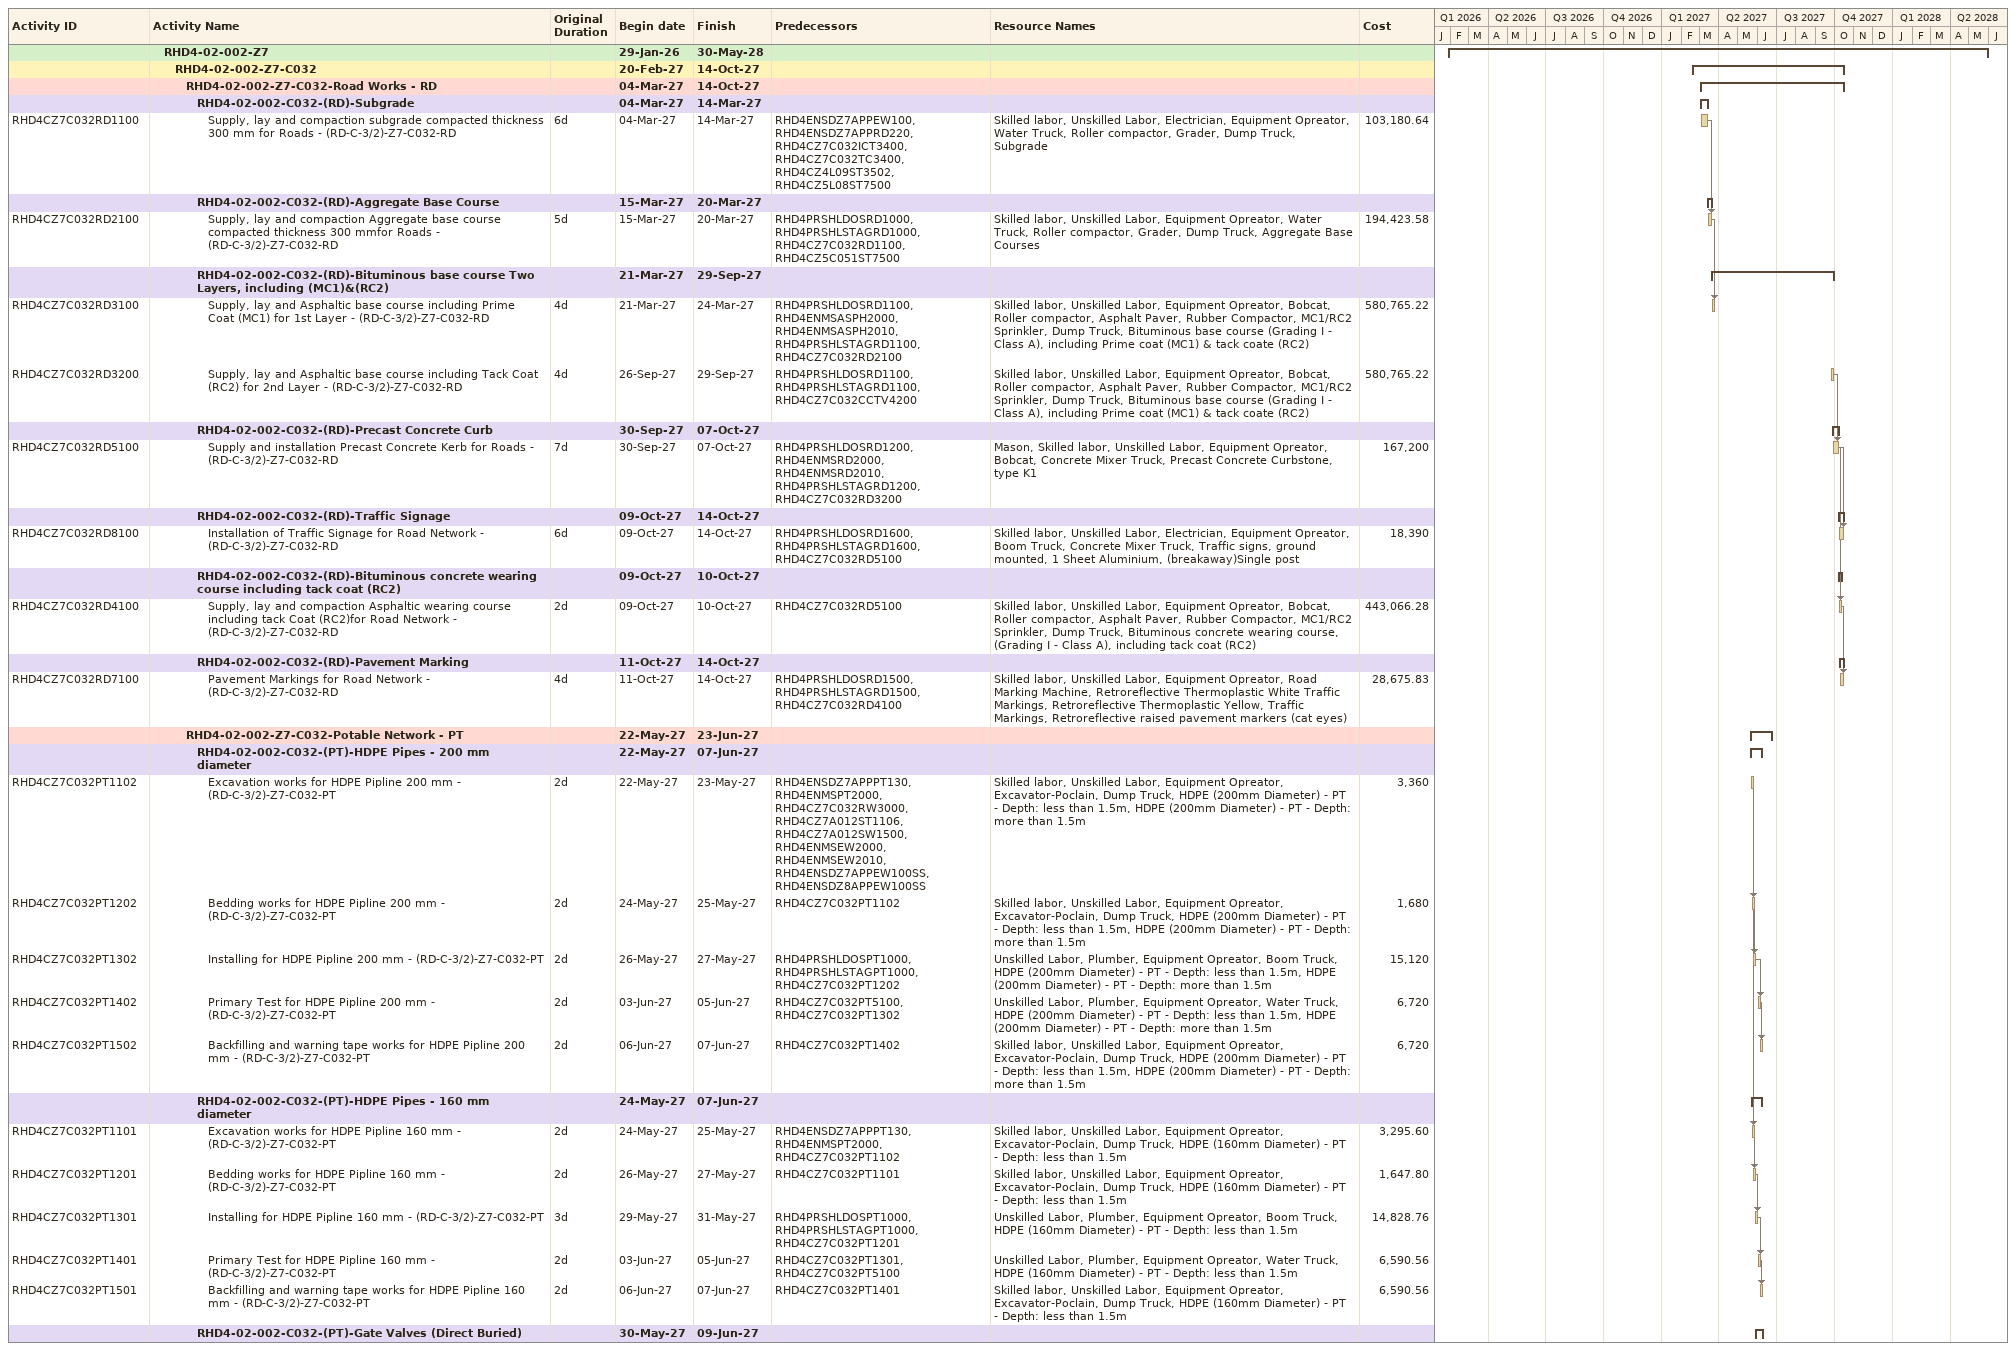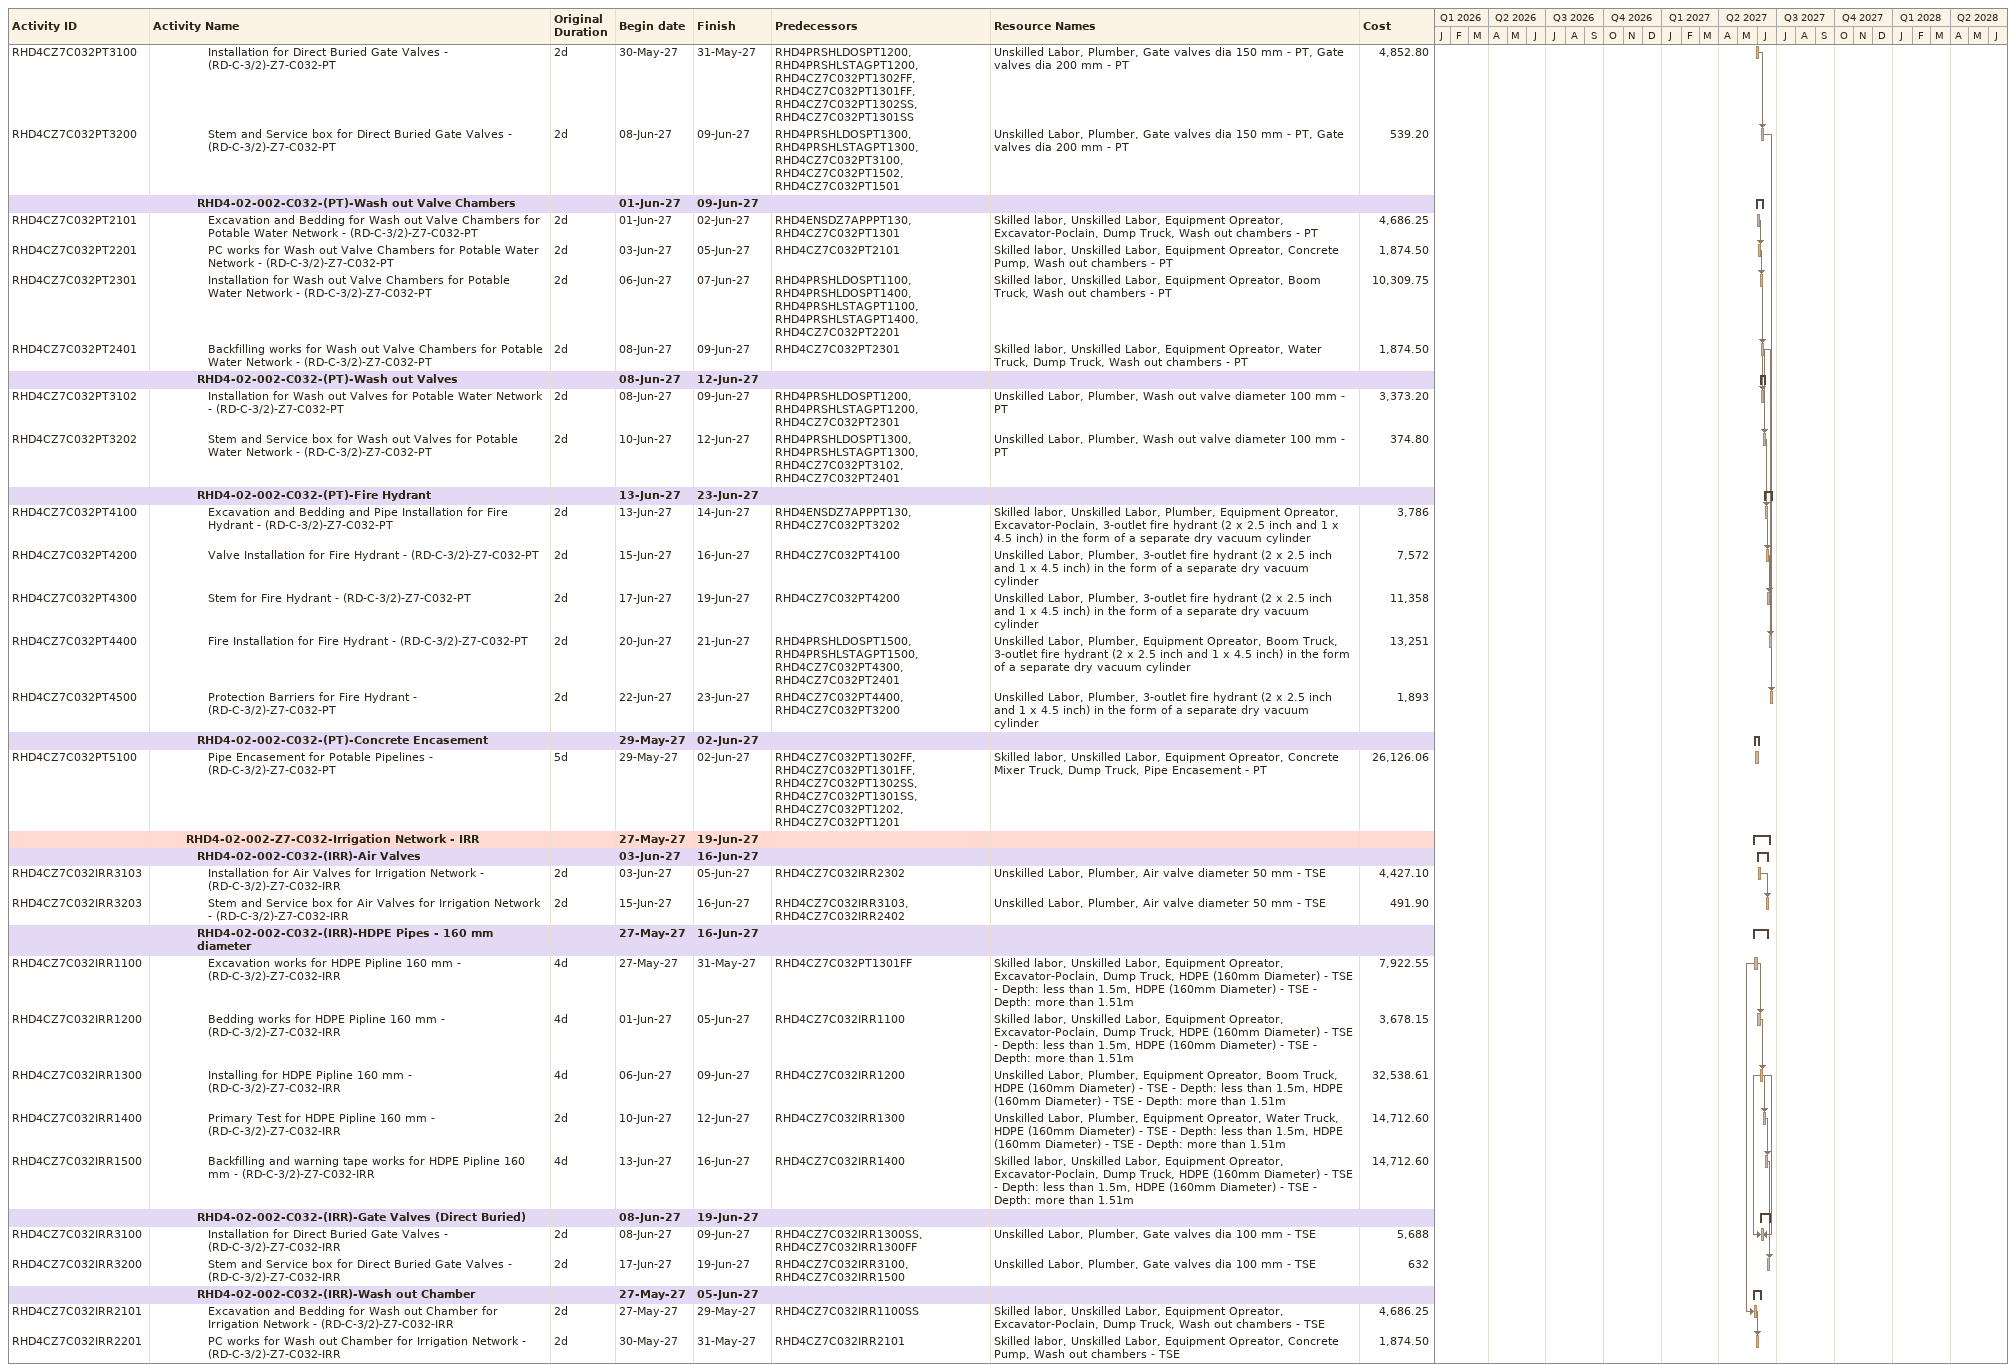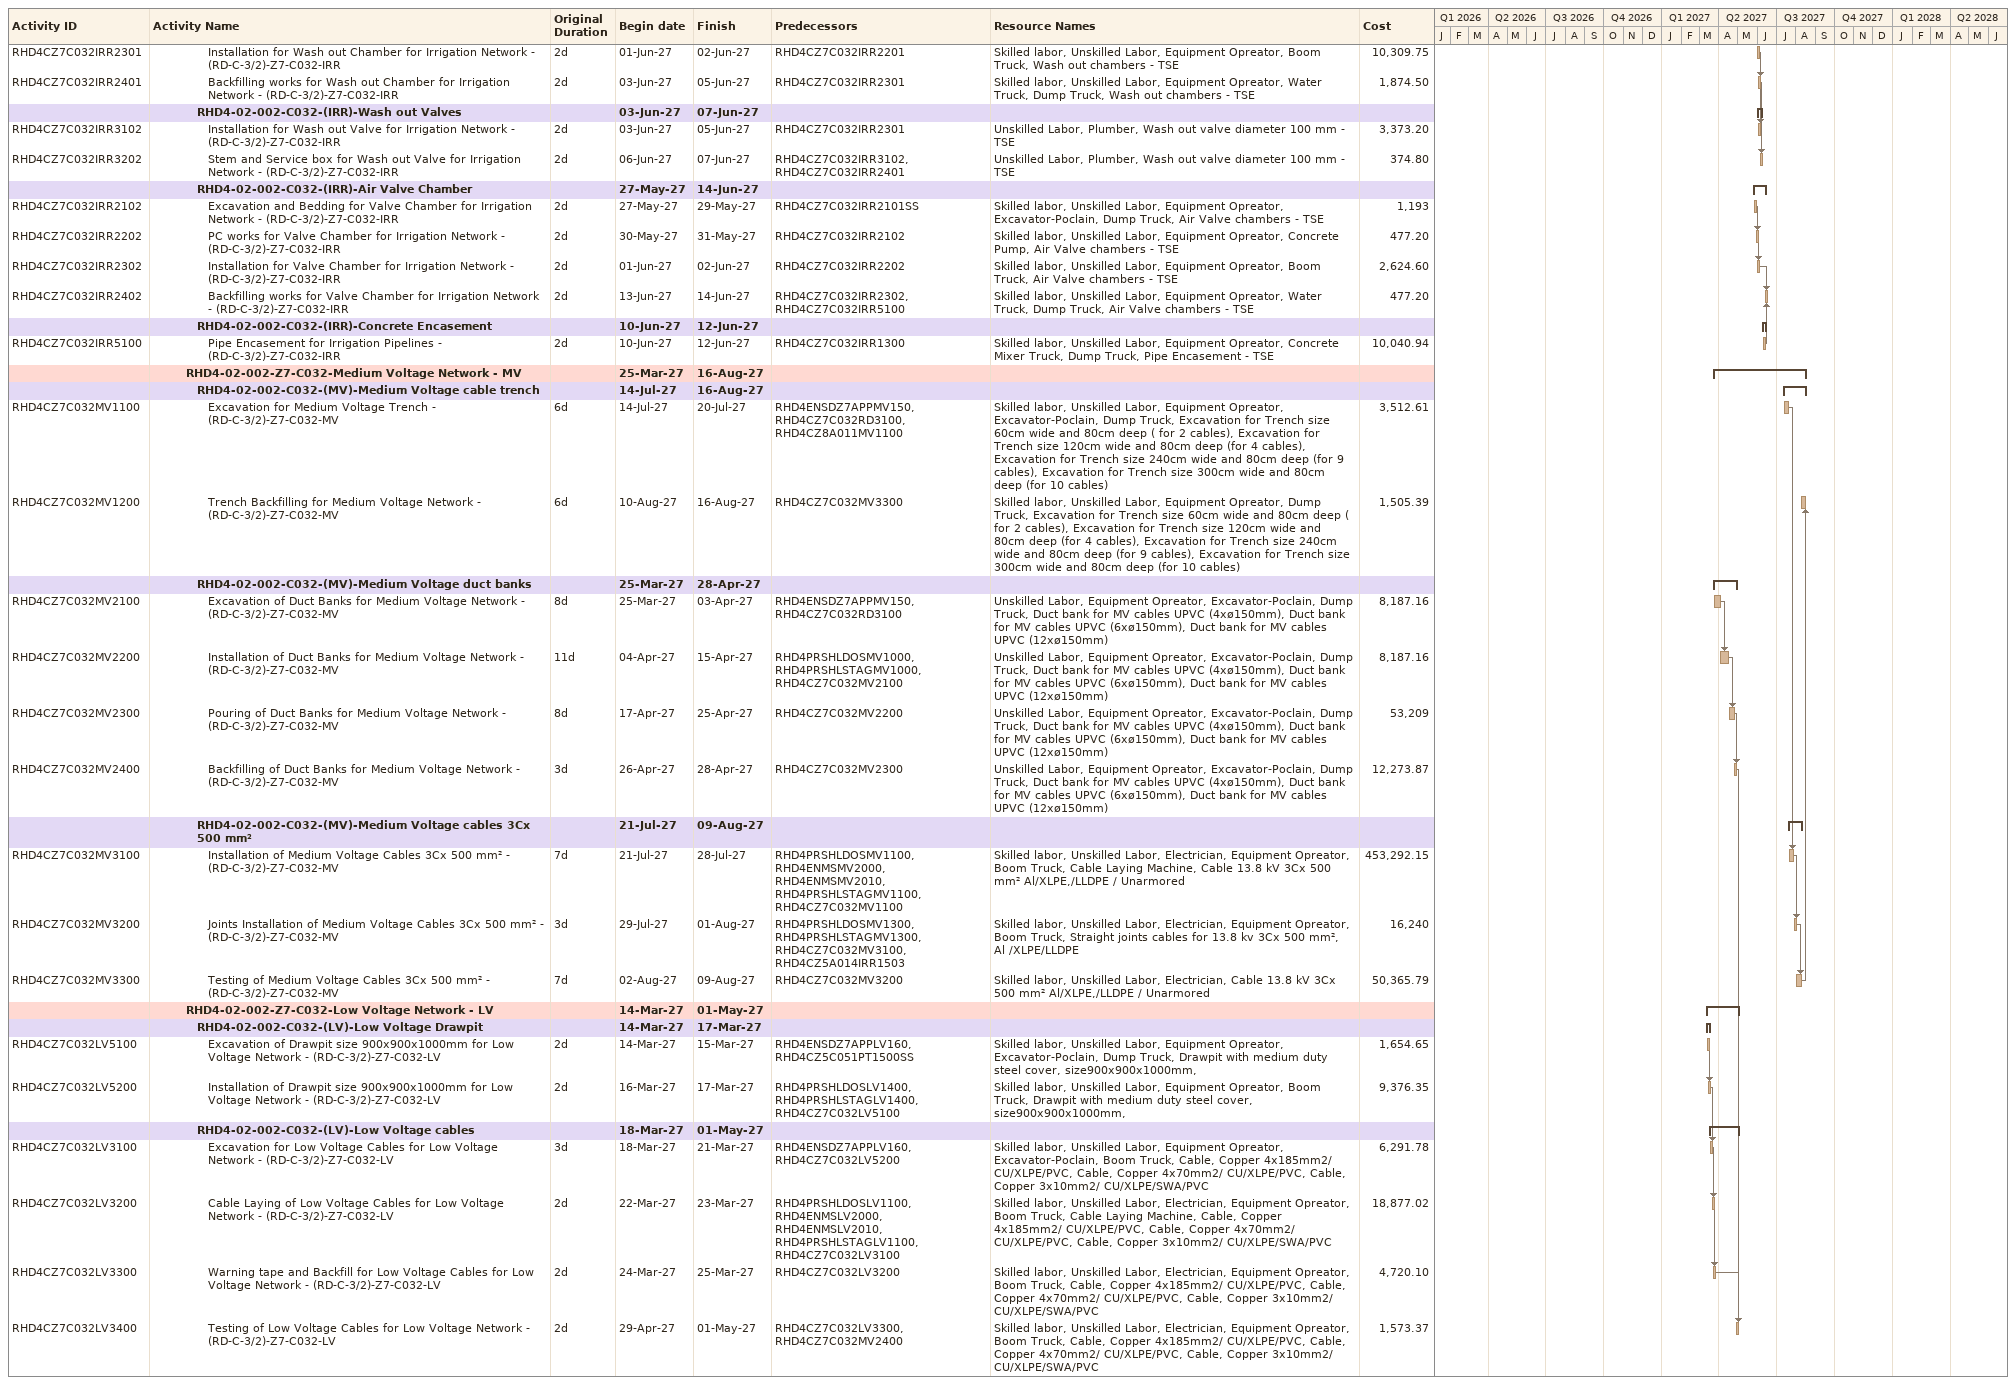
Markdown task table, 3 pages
| ID | Level | Task | Original duration | Start | Finish | Predecessors | Resources | Cost |
|---|---|---|---|---|---|---|---|---|
|  | 2 | **RHD4-02-002-Z7** |  | 2026-01-29 | 2028-05-30 |  |  |  |
|  | 3 | **RHD4-02-002-Z7-C032** |  | 2027-02-20 | 2027-10-14 |  |  |  |
|  | 4 | **RHD4-02-002-Z7-C032-Road Works - RD** |  | 2027-03-04 | 2027-10-14 |  |  |  |
|  | 5 | **RHD4-02-002-C032-(RD)-Subgrade** |  | 2027-03-04 | 2027-03-14 |  |  |  |
| RHD4CZ7C032RD1100 | 6 | Supply, lay and compaction subgrade compacted thickness 300 mm for Roads - (RD-C-3/2)-Z7-C032-RD | 6d | 2027-03-04 | 2027-03-14 | RHD4ENSDZ7APPEW100, RHD4ENSDZ7APPRD220, RHD4CZ7C032ICT3400, RHD4CZ7C032TC3400, RHD4CZ4L09ST3502, RHD4CZ5L08ST7500 | Skilled labor, Unskilled Labor, Electrician, Equipment Opreator, Water Truck, Roller compactor, Grader, Dump Truck, Subgrade | 103180.64 |
|  | 5 | **RHD4-02-002-C032-(RD)-Aggregate Base Course** |  | 2027-03-15 | 2027-03-20 |  |  |  |
| RHD4CZ7C032RD2100 | 6 | Supply, lay and compaction Aggregate base course compacted thickness 300 mmfor Roads - (RD-C-3/2)-Z7-C032-RD | 5d | 2027-03-15 | 2027-03-20 | RHD4PRSHLDOSRD1000, RHD4PRSHLSTAGRD1000, RHD4CZ7C032RD1100, RHD4CZ5C051ST7500 | Skilled labor, Unskilled Labor, Equipment Opreator, Water Truck, Roller compactor, Grader, Dump Truck, Aggregate Base Courses | 194423.58 |
|  | 5 | **RHD4-02-002-C032-(RD)-Bituminous base course Two Layers, including (MC1)&(RC2)** |  | 2027-03-21 | 2027-09-29 |  |  |  |
| RHD4CZ7C032RD3100 | 6 | Supply, lay and Asphaltic base course including Prime Coat (MC1) for 1st Layer - (RD-C-3/2)-Z7-C032-RD | 4d | 2027-03-21 | 2027-03-24 | RHD4PRSHLDOSRD1100, RHD4ENMSASPH2000, RHD4ENMSASPH2010, RHD4PRSHLSTAGRD1100, RHD4CZ7C032RD2100 | Skilled labor, Unskilled Labor, Equipment Opreator, Bobcat, Roller compactor, Asphalt Paver, Rubber Compactor, MC1/RC2 Sprinkler, Dump Truck, Bituminous base course (Grading I - Class A), including Prime coat (MC1) & tack coate (RC2) | 580765.22 |
| RHD4CZ7C032RD3200 | 6 | Supply, lay and Asphaltic base course including Tack Coat (RC2) for 2nd Layer - (RD-C-3/2)-Z7-C032-RD | 4d | 2027-09-26 | 2027-09-29 | RHD4PRSHLDOSRD1100, RHD4PRSHLSTAGRD1100, RHD4CZ7C032CCTV4200 | Skilled labor, Unskilled Labor, Equipment Opreator, Bobcat, Roller compactor, Asphalt Paver, Rubber Compactor, MC1/RC2 Sprinkler, Dump Truck, Bituminous base course (Grading I - Class A), including Prime coat (MC1) & tack coate (RC2) | 580765.22 |
|  | 5 | **RHD4-02-002-C032-(RD)-Precast Concrete Curb** |  | 2027-09-30 | 2027-10-07 |  |  |  |
| RHD4CZ7C032RD5100 | 6 | Supply and installation Precast Concrete Kerb for Roads - (RD-C-3/2)-Z7-C032-RD | 7d | 2027-09-30 | 2027-10-07 | RHD4PRSHLDOSRD1200, RHD4ENMSRD2000, RHD4ENMSRD2010, RHD4PRSHLSTAGRD1200, RHD4CZ7C032RD3200 | Mason, Skilled labor, Unskilled Labor, Equipment Opreator, Bobcat, Concrete Mixer Truck, Precast Concrete Curbstone, type K1 | 167200 |
|  | 5 | **RHD4-02-002-C032-(RD)-Traffic Signage** |  | 2027-10-09 | 2027-10-14 |  |  |  |
| RHD4CZ7C032RD8100 | 6 | Installation of Traffic Signage for Road Network - (RD-C-3/2)-Z7-C032-RD | 6d | 2027-10-09 | 2027-10-14 | RHD4PRSHLDOSRD1600, RHD4PRSHLSTAGRD1600, RHD4CZ7C032RD5100 | Skilled labor, Unskilled Labor, Electrician, Equipment Opreator, Boom Truck, Concrete Mixer Truck, Traffic signs, ground mounted, 1 Sheet Aluminium, (breakaway)Single post | 18390 |
|  | 5 | **RHD4-02-002-C032-(RD)-Bituminous concrete wearing course including tack coat (RC2)** |  | 2027-10-09 | 2027-10-10 |  |  |  |
| RHD4CZ7C032RD4100 | 6 | Supply, lay and compaction Asphaltic wearing course including tack Coat (RC2)for Road Network - (RD-C-3/2)-Z7-C032-RD | 2d | 2027-10-09 | 2027-10-10 | RHD4CZ7C032RD5100 | Skilled labor, Unskilled Labor, Equipment Opreator, Bobcat, Roller compactor, Asphalt Paver, Rubber Compactor, MC1/RC2 Sprinkler, Dump Truck, Bituminous concrete wearing course, (Grading I - Class A), including tack coat (RC2) | 443066.28 |
|  | 5 | **RHD4-02-002-C032-(RD)-Pavement Marking** |  | 2027-10-11 | 2027-10-14 |  |  |  |
| RHD4CZ7C032RD7100 | 6 | Pavement Markings for Road Network - (RD-C-3/2)-Z7-C032-RD | 4d | 2027-10-11 | 2027-10-14 | RHD4PRSHLDOSRD1500, RHD4PRSHLSTAGRD1500, RHD4CZ7C032RD4100 | Skilled labor, Unskilled Labor, Equipment Opreator, Road Marking Machine, Retroreflective Thermoplastic White Traffic Markings, Retroreflective Thermoplastic Yellow, Traffic Markings, Retroreflective raised pavement markers (cat eyes) | 28675.83 |
|  | 4 | **RHD4-02-002-Z7-C032-Potable Network - PT** |  | 2027-05-22 | 2027-06-23 |  |  |  |
|  | 5 | **RHD4-02-002-C032-(PT)-HDPE Pipes - 200 mm diameter** |  | 2027-05-22 | 2027-06-07 |  |  |  |
| RHD4CZ7C032PT1102 | 6 | Excavation works for HDPE Pipline 200 mm - (RD-C-3/2)-Z7-C032-PT | 2d | 2027-05-22 | 2027-05-23 | RHD4ENSDZ7APPPT130, RHD4ENMSPT2000, RHD4CZ7C032RW3000, RHD4CZ7A012ST1106, RHD4CZ7A012SW1500, RHD4ENMSEW2000, RHD4ENMSEW2010, RHD4ENSDZ7APPEW100SS, RHD4ENSDZ8APPEW100SS | Skilled labor, Unskilled Labor, Equipment Opreator, Excavator-Poclain, Dump Truck, HDPE (200mm Diameter) - PT - Depth: less than 1.5m, HDPE (200mm Diameter) - PT - Depth: more than 1.5m | 3360 |
| RHD4CZ7C032PT1202 | 6 | Bedding works for HDPE Pipline 200 mm - (RD-C-3/2)-Z7-C032-PT | 2d | 2027-05-24 | 2027-05-25 | RHD4CZ7C032PT1102 | Skilled labor, Unskilled Labor, Equipment Opreator, Excavator-Poclain, Dump Truck, HDPE (200mm Diameter) - PT - Depth: less than 1.5m, HDPE (200mm Diameter) - PT - Depth: more than 1.5m | 1680 |
| RHD4CZ7C032PT1302 | 6 | Installing for HDPE Pipline 200 mm - (RD-C-3/2)-Z7-C032-PT | 2d | 2027-05-26 | 2027-05-27 | RHD4PRSHLDOSPT1000, RHD4PRSHLSTAGPT1000, RHD4CZ7C032PT1202 | Unskilled Labor, Plumber, Equipment Opreator, Boom Truck, HDPE (200mm Diameter) - PT - Depth: less than 1.5m, HDPE (200mm Diameter) - PT - Depth: more than 1.5m | 15120 |
| RHD4CZ7C032PT1402 | 6 | Primary Test for HDPE Pipline 200 mm - (RD-C-3/2)-Z7-C032-PT | 2d | 2027-06-03 | 2027-06-05 | RHD4CZ7C032PT5100, RHD4CZ7C032PT1302 | Unskilled Labor, Plumber, Equipment Opreator, Water Truck, HDPE (200mm Diameter) - PT - Depth: less than 1.5m, HDPE (200mm Diameter) - PT - Depth: more than 1.5m | 6720 |
| RHD4CZ7C032PT1502 | 6 | Backfilling and warning tape works for HDPE Pipline 200 mm - (RD-C-3/2)-Z7-C032-PT | 2d | 2027-06-06 | 2027-06-07 | RHD4CZ7C032PT1402 | Skilled labor, Unskilled Labor, Equipment Opreator, Excavator-Poclain, Dump Truck, HDPE (200mm Diameter) - PT - Depth: less than 1.5m, HDPE (200mm Diameter) - PT - Depth: more than 1.5m | 6720 |
|  | 5 | **RHD4-02-002-C032-(PT)-HDPE Pipes - 160 mm diameter** |  | 2027-05-24 | 2027-06-07 |  |  |  |
| RHD4CZ7C032PT1101 | 6 | Excavation works for HDPE Pipline 160 mm - (RD-C-3/2)-Z7-C032-PT | 2d | 2027-05-24 | 2027-05-25 | RHD4ENSDZ7APPPT130, RHD4ENMSPT2000, RHD4CZ7C032PT1102 | Skilled labor, Unskilled Labor, Equipment Opreator, Excavator-Poclain, Dump Truck, HDPE (160mm Diameter) - PT - Depth: less than 1.5m | 3295.60 |
| RHD4CZ7C032PT1201 | 6 | Bedding works for HDPE Pipline 160 mm - (RD-C-3/2)-Z7-C032-PT | 2d | 2027-05-26 | 2027-05-27 | RHD4CZ7C032PT1101 | Skilled labor, Unskilled Labor, Equipment Opreator, Excavator-Poclain, Dump Truck, HDPE (160mm Diameter) - PT - Depth: less than 1.5m | 1647.80 |
| RHD4CZ7C032PT1301 | 6 | Installing for HDPE Pipline 160 mm - (RD-C-3/2)-Z7-C032-PT | 3d | 2027-05-29 | 2027-05-31 | RHD4PRSHLDOSPT1000, RHD4PRSHLSTAGPT1000, RHD4CZ7C032PT1201 | Unskilled Labor, Plumber, Equipment Opreator, Boom Truck, HDPE (160mm Diameter) - PT - Depth: less than 1.5m | 14828.76 |
| RHD4CZ7C032PT1401 | 6 | Primary Test for HDPE Pipline 160 mm - (RD-C-3/2)-Z7-C032-PT | 2d | 2027-06-03 | 2027-06-05 | RHD4CZ7C032PT1301, RHD4CZ7C032PT5100 | Unskilled Labor, Plumber, Equipment Opreator, Water Truck, HDPE (160mm Diameter) - PT - Depth: less than 1.5m | 6590.56 |
| RHD4CZ7C032PT1501 | 6 | Backfilling and warning tape works for HDPE Pipline 160 mm - (RD-C-3/2)-Z7-C032-PT | 2d | 2027-06-06 | 2027-06-07 | RHD4CZ7C032PT1401 | Skilled labor, Unskilled Labor, Equipment Opreator, Excavator-Poclain, Dump Truck, HDPE (160mm Diameter) - PT - Depth: less than 1.5m | 6590.56 |
|  | 5 | **RHD4-02-002-C032-(PT)-Gate Valves (Direct Buried)** |  | 2027-05-30 | 2027-06-09 |  |  |  |
| RHD4CZ7C032PT3100 | 6 | Installation for Direct Buried Gate Valves - (RD-C-3/2)-Z7-C032-PT | 2d | 2027-05-30 | 2027-05-31 | RHD4PRSHLDOSPT1200, RHD4PRSHLSTAGPT1200, RHD4CZ7C032PT1302FF, RHD4CZ7C032PT1301FF, RHD4CZ7C032PT1302SS, RHD4CZ7C032PT1301SS | Unskilled Labor, Plumber, Gate valves dia 150 mm - PT, Gate valves dia 200 mm - PT | 4852.80 |
| RHD4CZ7C032PT3200 | 6 | Stem and Service box for Direct Buried Gate Valves - (RD-C-3/2)-Z7-C032-PT | 2d | 2027-06-08 | 2027-06-09 | RHD4PRSHLDOSPT1300, RHD4PRSHLSTAGPT1300, RHD4CZ7C032PT3100, RHD4CZ7C032PT1502, RHD4CZ7C032PT1501 | Unskilled Labor, Plumber, Gate valves dia 150 mm - PT, Gate valves dia 200 mm - PT | 539.20 |
|  | 5 | **RHD4-02-002-C032-(PT)-Wash out Valve Chambers** |  | 2027-06-01 | 2027-06-09 |  |  |  |
| RHD4CZ7C032PT2101 | 6 | Excavation and Bedding for Wash out Valve Chambers for Potable Water Network - (RD-C-3/2)-Z7-C032-PT | 2d | 2027-06-01 | 2027-06-02 | RHD4ENSDZ7APPPT130, RHD4CZ7C032PT1301 | Skilled labor, Unskilled Labor, Equipment Opreator, Excavator-Poclain, Dump Truck, Wash out chambers - PT | 4686.25 |
| RHD4CZ7C032PT2201 | 6 | PC works for Wash out Valve Chambers for Potable Water Network - (RD-C-3/2)-Z7-C032-PT | 2d | 2027-06-03 | 2027-06-05 | RHD4CZ7C032PT2101 | Skilled labor, Unskilled Labor, Equipment Opreator, Concrete Pump, Wash out chambers - PT | 1874.50 |
| RHD4CZ7C032PT2301 | 6 | Installation for Wash out Valve Chambers for Potable Water Network - (RD-C-3/2)-Z7-C032-PT | 2d | 2027-06-06 | 2027-06-07 | RHD4PRSHLDOSPT1100, RHD4PRSHLDOSPT1400, RHD4PRSHLSTAGPT1100, RHD4PRSHLSTAGPT1400, RHD4CZ7C032PT2201 | Skilled labor, Unskilled Labor, Equipment Opreator, Boom Truck, Wash out chambers - PT | 10309.75 |
| RHD4CZ7C032PT2401 | 6 | Backfilling works for Wash out Valve Chambers for Potable Water Network - (RD-C-3/2)-Z7-C032-PT | 2d | 2027-06-08 | 2027-06-09 | RHD4CZ7C032PT2301 | Skilled labor, Unskilled Labor, Equipment Opreator, Water Truck, Dump Truck, Wash out chambers - PT | 1874.50 |
|  | 5 | **RHD4-02-002-C032-(PT)-Wash out Valves** |  | 2027-06-08 | 2027-06-12 |  |  |  |
| RHD4CZ7C032PT3102 | 6 | Installation for Wash out Valves for Potable Water Network - (RD-C-3/2)-Z7-C032-PT | 2d | 2027-06-08 | 2027-06-09 | RHD4PRSHLDOSPT1200, RHD4PRSHLSTAGPT1200, RHD4CZ7C032PT2301 | Unskilled Labor, Plumber, Wash out valve diameter 100 mm - PT | 3373.20 |
| RHD4CZ7C032PT3202 | 6 | Stem and Service box for Wash out Valves for Potable Water Network - (RD-C-3/2)-Z7-C032-PT | 2d | 2027-06-10 | 2027-06-12 | RHD4PRSHLDOSPT1300, RHD4PRSHLSTAGPT1300, RHD4CZ7C032PT3102, RHD4CZ7C032PT2401 | Unskilled Labor, Plumber, Wash out valve diameter 100 mm - PT | 374.80 |
|  | 5 | **RHD4-02-002-C032-(PT)-Fire Hydrant** |  | 2027-06-13 | 2027-06-23 |  |  |  |
| RHD4CZ7C032PT4100 | 6 | Excavation and Bedding and Pipe Installation for Fire Hydrant - (RD-C-3/2)-Z7-C032-PT | 2d | 2027-06-13 | 2027-06-14 | RHD4ENSDZ7APPPT130, RHD4CZ7C032PT3202 | Skilled labor, Unskilled Labor, Plumber, Equipment Opreator, Excavator-Poclain, 3-outlet fire hydrant (2 x 2.5 inch and 1 x 4.5 inch) in the form of a separate dry vacuum cylinder | 3786 |
| RHD4CZ7C032PT4200 | 6 | Valve Installation for Fire Hydrant - (RD-C-3/2)-Z7-C032-PT | 2d | 2027-06-15 | 2027-06-16 | RHD4CZ7C032PT4100 | Unskilled Labor, Plumber, 3-outlet fire hydrant (2 x 2.5 inch and 1 x 4.5 inch) in the form of a separate dry vacuum cylinder | 7572 |
| RHD4CZ7C032PT4300 | 6 | Stem for Fire Hydrant - (RD-C-3/2)-Z7-C032-PT | 2d | 2027-06-17 | 2027-06-19 | RHD4CZ7C032PT4200 | Unskilled Labor, Plumber, 3-outlet fire hydrant (2 x 2.5 inch and 1 x 4.5 inch) in the form of a separate dry vacuum cylinder | 11358 |
| RHD4CZ7C032PT4400 | 6 | Fire Installation for Fire Hydrant - (RD-C-3/2)-Z7-C032-PT | 2d | 2027-06-20 | 2027-06-21 | RHD4PRSHLDOSPT1500, RHD4PRSHLSTAGPT1500, RHD4CZ7C032PT4300, RHD4CZ7C032PT2401 | Unskilled Labor, Plumber, Equipment Opreator, Boom Truck, 3-outlet fire hydrant (2 x 2.5 inch and 1 x 4.5 inch) in the form of a separate dry vacuum cylinder | 13251 |
| RHD4CZ7C032PT4500 | 6 | Protection Barriers for Fire Hydrant - (RD-C-3/2)-Z7-C032-PT | 2d | 2027-06-22 | 2027-06-23 | RHD4CZ7C032PT4400, RHD4CZ7C032PT3200 | Unskilled Labor, Plumber, 3-outlet fire hydrant (2 x 2.5 inch and 1 x 4.5 inch) in the form of a separate dry vacuum cylinder | 1893 |
|  | 5 | **RHD4-02-002-C032-(PT)-Concrete Encasement** |  | 2027-05-29 | 2027-06-02 |  |  |  |
| RHD4CZ7C032PT5100 | 6 | Pipe Encasement for Potable Pipelines - (RD-C-3/2)-Z7-C032-PT | 5d | 2027-05-29 | 2027-06-02 | RHD4CZ7C032PT1302FF, RHD4CZ7C032PT1301FF, RHD4CZ7C032PT1302SS, RHD4CZ7C032PT1301SS, RHD4CZ7C032PT1202, RHD4CZ7C032PT1201 | Skilled labor, Unskilled Labor, Equipment Opreator, Concrete Mixer Truck, Dump Truck, Pipe Encasement - PT | 26126.06 |
|  | 4 | **RHD4-02-002-Z7-C032-Irrigation Network - IRR** |  | 2027-05-27 | 2027-06-19 |  |  |  |
|  | 5 | **RHD4-02-002-C032-(IRR)-Air Valves** |  | 2027-06-03 | 2027-06-16 |  |  |  |
| RHD4CZ7C032IRR3103 | 6 | Installation for Air Valves for Irrigation Network - (RD-C-3/2)-Z7-C032-IRR | 2d | 2027-06-03 | 2027-06-05 | RHD4CZ7C032IRR2302 | Unskilled Labor, Plumber, Air valve diameter 50 mm - TSE | 4427.10 |
| RHD4CZ7C032IRR3203 | 6 | Stem and Service box for Air Valves for Irrigation Network - (RD-C-3/2)-Z7-C032-IRR | 2d | 2027-06-15 | 2027-06-16 | RHD4CZ7C032IRR3103, RHD4CZ7C032IRR2402 | Unskilled Labor, Plumber, Air valve diameter 50 mm - TSE | 491.90 |
|  | 5 | **RHD4-02-002-C032-(IRR)-HDPE Pipes - 160 mm diameter** |  | 2027-05-27 | 2027-06-16 |  |  |  |
| RHD4CZ7C032IRR1100 | 6 | Excavation works for HDPE Pipline 160 mm - (RD-C-3/2)-Z7-C032-IRR | 4d | 2027-05-27 | 2027-05-31 | RHD4CZ7C032PT1301FF | Skilled labor, Unskilled Labor, Equipment Opreator, Excavator-Poclain, Dump Truck, HDPE (160mm Diameter) - TSE - Depth: less than 1.5m, HDPE (160mm Diameter) - TSE - Depth: more than 1.51m | 7922.55 |
| RHD4CZ7C032IRR1200 | 6 | Bedding works for HDPE Pipline 160 mm - (RD-C-3/2)-Z7-C032-IRR | 4d | 2027-06-01 | 2027-06-05 | RHD4CZ7C032IRR1100 | Skilled labor, Unskilled Labor, Equipment Opreator, Excavator-Poclain, Dump Truck, HDPE (160mm Diameter) - TSE - Depth: less than 1.5m, HDPE (160mm Diameter) - TSE - Depth: more than 1.51m | 3678.15 |
| RHD4CZ7C032IRR1300 | 6 | Installing for HDPE Pipline 160 mm - (RD-C-3/2)-Z7-C032-IRR | 4d | 2027-06-06 | 2027-06-09 | RHD4CZ7C032IRR1200 | Unskilled Labor, Plumber, Equipment Opreator, Boom Truck, HDPE (160mm Diameter) - TSE - Depth: less than 1.5m, HDPE (160mm Diameter) - TSE - Depth: more than 1.51m | 32538.61 |
| RHD4CZ7C032IRR1400 | 6 | Primary Test for HDPE Pipline 160 mm - (RD-C-3/2)-Z7-C032-IRR | 2d | 2027-06-10 | 2027-06-12 | RHD4CZ7C032IRR1300 | Unskilled Labor, Plumber, Equipment Opreator, Water Truck, HDPE (160mm Diameter) - TSE - Depth: less than 1.5m, HDPE (160mm Diameter) - TSE - Depth: more than 1.51m | 14712.60 |
| RHD4CZ7C032IRR1500 | 6 | Backfilling and warning tape works for HDPE Pipline 160 mm - (RD-C-3/2)-Z7-C032-IRR | 4d | 2027-06-13 | 2027-06-16 | RHD4CZ7C032IRR1400 | Skilled labor, Unskilled Labor, Equipment Opreator, Excavator-Poclain, Dump Truck, HDPE (160mm Diameter) - TSE - Depth: less than 1.5m, HDPE (160mm Diameter) - TSE - Depth: more than 1.51m | 14712.60 |
|  | 5 | **RHD4-02-002-C032-(IRR)-Gate Valves (Direct Buried)** |  | 2027-06-08 | 2027-06-19 |  |  |  |
| RHD4CZ7C032IRR3100 | 6 | Installation for Direct Buried Gate Valves - (RD-C-3/2)-Z7-C032-IRR | 2d | 2027-06-08 | 2027-06-09 | RHD4CZ7C032IRR1300SS, RHD4CZ7C032IRR1300FF | Unskilled Labor, Plumber, Gate valves dia 100 mm - TSE | 5688 |
| RHD4CZ7C032IRR3200 | 6 | Stem and Service box for Direct Buried Gate Valves - (RD-C-3/2)-Z7-C032-IRR | 2d | 2027-06-17 | 2027-06-19 | RHD4CZ7C032IRR3100, RHD4CZ7C032IRR1500 | Unskilled Labor, Plumber, Gate valves dia 100 mm - TSE | 632 |
|  | 5 | **RHD4-02-002-C032-(IRR)-Wash out Chamber** |  | 2027-05-27 | 2027-06-05 |  |  |  |
| RHD4CZ7C032IRR2101 | 6 | Excavation and Bedding for Wash out Chamber for Irrigation Network - (RD-C-3/2)-Z7-C032-IRR | 2d | 2027-05-27 | 2027-05-29 | RHD4CZ7C032IRR1100SS | Skilled labor, Unskilled Labor, Equipment Opreator, Excavator-Poclain, Dump Truck, Wash out chambers - TSE | 4686.25 |
| RHD4CZ7C032IRR2201 | 6 | PC works for Wash out Chamber for Irrigation Network - (RD-C-3/2)-Z7-C032-IRR | 2d | 2027-05-30 | 2027-05-31 | RHD4CZ7C032IRR2101 | Skilled labor, Unskilled Labor, Equipment Opreator, Concrete Pump, Wash out chambers - TSE | 1874.50 |
| RHD4CZ7C032IRR2301 | 6 | Installation for Wash out Chamber for Irrigation Network - (RD-C-3/2)-Z7-C032-IRR | 2d | 2027-06-01 | 2027-06-02 | RHD4CZ7C032IRR2201 | Skilled labor, Unskilled Labor, Equipment Opreator, Boom Truck, Wash out chambers - TSE | 10309.75 |
| RHD4CZ7C032IRR2401 | 6 | Backfilling works for Wash out Chamber for Irrigation Network - (RD-C-3/2)-Z7-C032-IRR | 2d | 2027-06-03 | 2027-06-05 | RHD4CZ7C032IRR2301 | Skilled labor, Unskilled Labor, Equipment Opreator, Water Truck, Dump Truck, Wash out chambers - TSE | 1874.50 |
|  | 5 | **RHD4-02-002-C032-(IRR)-Wash out Valves** |  | 2027-06-03 | 2027-06-07 |  |  |  |
| RHD4CZ7C032IRR3102 | 6 | Installation for Wash out Valve for Irrigation Network - (RD-C-3/2)-Z7-C032-IRR | 2d | 2027-06-03 | 2027-06-05 | RHD4CZ7C032IRR2301 | Unskilled Labor, Plumber, Wash out valve diameter 100 mm - TSE | 3373.20 |
| RHD4CZ7C032IRR3202 | 6 | Stem and Service box for Wash out Valve for Irrigation Network - (RD-C-3/2)-Z7-C032-IRR | 2d | 2027-06-06 | 2027-06-07 | RHD4CZ7C032IRR3102, RHD4CZ7C032IRR2401 | Unskilled Labor, Plumber, Wash out valve diameter 100 mm - TSE | 374.80 |
|  | 5 | **RHD4-02-002-C032-(IRR)-Air Valve Chamber** |  | 2027-05-27 | 2027-06-14 |  |  |  |
| RHD4CZ7C032IRR2102 | 6 | Excavation and Bedding for Valve Chamber for Irrigation Network - (RD-C-3/2)-Z7-C032-IRR | 2d | 2027-05-27 | 2027-05-29 | RHD4CZ7C032IRR2101SS | Skilled labor, Unskilled Labor, Equipment Opreator, Excavator-Poclain, Dump Truck, Air Valve chambers - TSE | 1193 |
| RHD4CZ7C032IRR2202 | 6 | PC works for Valve Chamber for Irrigation Network - (RD-C-3/2)-Z7-C032-IRR | 2d | 2027-05-30 | 2027-05-31 | RHD4CZ7C032IRR2102 | Skilled labor, Unskilled Labor, Equipment Opreator, Concrete Pump, Air Valve chambers - TSE | 477.20 |
| RHD4CZ7C032IRR2302 | 6 | Installation for Valve Chamber for Irrigation Network - (RD-C-3/2)-Z7-C032-IRR | 2d | 2027-06-01 | 2027-06-02 | RHD4CZ7C032IRR2202 | Skilled labor, Unskilled Labor, Equipment Opreator, Boom Truck, Air Valve chambers - TSE | 2624.60 |
| RHD4CZ7C032IRR2402 | 6 | Backfilling works for Valve Chamber for Irrigation Network - (RD-C-3/2)-Z7-C032-IRR | 2d | 2027-06-13 | 2027-06-14 | RHD4CZ7C032IRR2302, RHD4CZ7C032IRR5100 | Skilled labor, Unskilled Labor, Equipment Opreator, Water Truck, Dump Truck, Air Valve chambers - TSE | 477.20 |
|  | 5 | **RHD4-02-002-C032-(IRR)-Concrete Encasement** |  | 2027-06-10 | 2027-06-12 |  |  |  |
| RHD4CZ7C032IRR5100 | 6 | Pipe Encasement for Irrigation Pipelines - (RD-C-3/2)-Z7-C032-IRR | 2d | 2027-06-10 | 2027-06-12 | RHD4CZ7C032IRR1300 | Skilled labor, Unskilled Labor, Equipment Opreator, Concrete Mixer Truck, Dump Truck, Pipe Encasement - TSE | 10040.94 |
|  | 4 | **RHD4-02-002-Z7-C032-Medium Voltage Network - MV** |  | 2027-03-25 | 2027-08-16 |  |  |  |
|  | 5 | **RHD4-02-002-C032-(MV)-Medium Voltage cable trench** |  | 2027-07-14 | 2027-08-16 |  |  |  |
| RHD4CZ7C032MV1100 | 6 | Excavation for Medium Voltage Trench - (RD-C-3/2)-Z7-C032-MV | 6d | 2027-07-14 | 2027-07-20 | RHD4ENSDZ7APPMV150, RHD4CZ7C032RD3100, RHD4CZ8A011MV1100 | Skilled labor, Unskilled Labor, Equipment Opreator, Excavator-Poclain, Dump Truck, Excavation for Trench size 60cm wide and 80cm deep ( for 2 cables), Excavation for Trench size 120cm wide and 80cm deep (for 4 cables), Excavation for Trench size 240cm wide and 80cm deep (for 9 cables), Excavation for Trench size 300cm wide and 80cm deep (for 10 cables) | 3512.61 |
| RHD4CZ7C032MV1200 | 6 | Trench Backfilling for Medium Voltage Network - (RD-C-3/2)-Z7-C032-MV | 6d | 2027-08-10 | 2027-08-16 | RHD4CZ7C032MV3300 | Skilled labor, Unskilled Labor, Equipment Opreator, Dump Truck, Excavation for Trench size 60cm wide and 80cm deep ( for 2 cables), Excavation for Trench size 120cm wide and 80cm deep (for 4 cables), Excavation for Trench size 240cm wide and 80cm deep (for 9 cables), Excavation for Trench size 300cm wide and 80cm deep (for 10 cables) | 1505.39 |
|  | 5 | **RHD4-02-002-C032-(MV)-Medium Voltage duct banks** |  | 2027-03-25 | 2027-04-28 |  |  |  |
| RHD4CZ7C032MV2100 | 6 | Excavation of Duct Banks for Medium Voltage Network - (RD-C-3/2)-Z7-C032-MV | 8d | 2027-03-25 | 2027-04-03 | RHD4ENSDZ7APPMV150, RHD4CZ7C032RD3100 | Unskilled Labor, Equipment Opreator, Excavator-Poclain, Dump Truck, Duct bank for MV cables UPVC (4xø150mm), Duct bank for MV cables UPVC (6xø150mm), Duct bank for MV cables UPVC (12xø150mm) | 8187.16 |
| RHD4CZ7C032MV2200 | 6 | Installation of Duct Banks for Medium Voltage Network - (RD-C-3/2)-Z7-C032-MV | 11d | 2027-04-04 | 2027-04-15 | RHD4PRSHLDOSMV1000, RHD4PRSHLSTAGMV1000, RHD4CZ7C032MV2100 | Unskilled Labor, Equipment Opreator, Excavator-Poclain, Dump Truck, Duct bank for MV cables UPVC (4xø150mm), Duct bank for MV cables UPVC (6xø150mm), Duct bank for MV cables UPVC (12xø150mm) | 8187.16 |
| RHD4CZ7C032MV2300 | 6 | Pouring of Duct Banks for Medium Voltage Network - (RD-C-3/2)-Z7-C032-MV | 8d | 2027-04-17 | 2027-04-25 | RHD4CZ7C032MV2200 | Unskilled Labor, Equipment Opreator, Excavator-Poclain, Dump Truck, Duct bank for MV cables UPVC (4xø150mm), Duct bank for MV cables UPVC (6xø150mm), Duct bank for MV cables UPVC (12xø150mm) | 53209 |
| RHD4CZ7C032MV2400 | 6 | Backfilling of Duct Banks for Medium Voltage Network - (RD-C-3/2)-Z7-C032-MV | 3d | 2027-04-26 | 2027-04-28 | RHD4CZ7C032MV2300 | Unskilled Labor, Equipment Opreator, Excavator-Poclain, Dump Truck, Duct bank for MV cables UPVC (4xø150mm), Duct bank for MV cables UPVC (6xø150mm), Duct bank for MV cables UPVC (12xø150mm) | 12273.87 |
|  | 5 | **RHD4-02-002-C032-(MV)-Medium Voltage cables 3Cx 500 mm²** |  | 2027-07-21 | 2027-08-09 |  |  |  |
| RHD4CZ7C032MV3100 | 6 | Installation of Medium Voltage Cables 3Cx 500 mm² - (RD-C-3/2)-Z7-C032-MV | 7d | 2027-07-21 | 2027-07-28 | RHD4PRSHLDOSMV1100, RHD4ENMSMV2000, RHD4ENMSMV2010, RHD4PRSHLSTAGMV1100, RHD4CZ7C032MV1100 | Skilled labor, Unskilled Labor, Electrician, Equipment Opreator, Boom Truck, Cable Laying Machine, Cable 13.8 kV 3Cx 500 mm² Al/XLPE,/LLDPE / Unarmored | 453292.15 |
| RHD4CZ7C032MV3200 | 6 | Joints Installation of Medium Voltage Cables 3Cx 500 mm² - (RD-C-3/2)-Z7-C032-MV | 3d | 2027-07-29 | 2027-08-01 | RHD4PRSHLDOSMV1300, RHD4PRSHLSTAGMV1300, RHD4CZ7C032MV3100, RHD4CZ5A014IRR1503 | Skilled labor, Unskilled Labor, Electrician, Equipment Opreator, Boom Truck, Straight joints cables for 13.8 kv 3Cx 500 mm², Al /XLPE/LLDPE | 16240 |
| RHD4CZ7C032MV3300 | 6 | Testing of Medium Voltage Cables 3Cx 500 mm² - (RD-C-3/2)-Z7-C032-MV | 7d | 2027-08-02 | 2027-08-09 | RHD4CZ7C032MV3200 | Skilled labor, Unskilled Labor, Electrician, Cable 13.8 kV 3Cx 500 mm² Al/XLPE,/LLDPE / Unarmored | 50365.79 |
|  | 4 | **RHD4-02-002-Z7-C032-Low Voltage Network - LV** |  | 2027-03-14 | 2027-05-01 |  |  |  |
|  | 5 | **RHD4-02-002-C032-(LV)-Low Voltage Drawpit** |  | 2027-03-14 | 2027-03-17 |  |  |  |
| RHD4CZ7C032LV5100 | 6 | Excavation of Drawpit size 900x900x1000mm for Low Voltage Network - (RD-C-3/2)-Z7-C032-LV | 2d | 2027-03-14 | 2027-03-15 | RHD4ENSDZ7APPLV160, RHD4CZ5C051PT1500SS | Skilled labor, Unskilled Labor, Equipment Opreator, Excavator-Poclain, Dump Truck, Drawpit with medium duty steel cover, size900x900x1000mm, | 1654.65 |
| RHD4CZ7C032LV5200 | 6 | Installation of Drawpit size 900x900x1000mm for Low Voltage Network - (RD-C-3/2)-Z7-C032-LV | 2d | 2027-03-16 | 2027-03-17 | RHD4PRSHLDOSLV1400, RHD4PRSHLSTAGLV1400, RHD4CZ7C032LV5100 | Skilled labor, Unskilled Labor, Equipment Opreator, Boom Truck, Drawpit with medium duty steel cover, size900x900x1000mm, | 9376.35 |
|  | 5 | **RHD4-02-002-C032-(LV)-Low Voltage cables** |  | 2027-03-18 | 2027-05-01 |  |  |  |
| RHD4CZ7C032LV3100 | 6 | Excavation for Low Voltage Cables for Low Voltage Network - (RD-C-3/2)-Z7-C032-LV | 3d | 2027-03-18 | 2027-03-21 | RHD4ENSDZ7APPLV160, RHD4CZ7C032LV5200 | Skilled labor, Unskilled Labor, Equipment Opreator, Excavator-Poclain, Boom Truck, Cable, Copper 4x185mm2/ CU/XLPE/PVC, Cable, Copper 4x70mm2/ CU/XLPE/PVC, Cable, Copper 3x10mm2/ CU/XLPE/SWA/PVC | 6291.78 |
| RHD4CZ7C032LV3200 | 6 | Cable Laying of Low Voltage Cables for Low Voltage Network - (RD-C-3/2)-Z7-C032-LV | 2d | 2027-03-22 | 2027-03-23 | RHD4PRSHLDOSLV1100, RHD4ENMSLV2000, RHD4ENMSLV2010, RHD4PRSHLSTAGLV1100, RHD4CZ7C032LV3100 | Skilled labor, Unskilled Labor, Electrician, Equipment Opreator, Boom Truck, Cable Laying Machine, Cable, Copper 4x185mm2/ CU/XLPE/PVC, Cable, Copper 4x70mm2/ CU/XLPE/PVC, Cable, Copper 3x10mm2/ CU/XLPE/SWA/PVC | 18877.02 |
| RHD4CZ7C032LV3300 | 6 | Warning tape and Backfill for Low Voltage Cables for Low Voltage Network - (RD-C-3/2)-Z7-C032-LV | 2d | 2027-03-24 | 2027-03-25 | RHD4CZ7C032LV3200 | Skilled labor, Unskilled Labor, Electrician, Equipment Opreator, Boom Truck, Cable, Copper 4x185mm2/ CU/XLPE/PVC, Cable, Copper 4x70mm2/ CU/XLPE/PVC, Cable, Copper 3x10mm2/ CU/XLPE/SWA/PVC | 4720.10 |
| RHD4CZ7C032LV3400 | 6 | Testing of Low Voltage Cables for Low Voltage Network - (RD-C-3/2)-Z7-C032-LV | 2d | 2027-04-29 | 2027-05-01 | RHD4CZ7C032LV3300, RHD4CZ7C032MV2400 | Skilled labor, Unskilled Labor, Electrician, Equipment Opreator, Boom Truck, Cable, Copper 4x185mm2/ CU/XLPE/PVC, Cable, Copper 4x70mm2/ CU/XLPE/PVC, Cable, Copper 3x10mm2/ CU/XLPE/SWA/PVC | 1573.37 |
